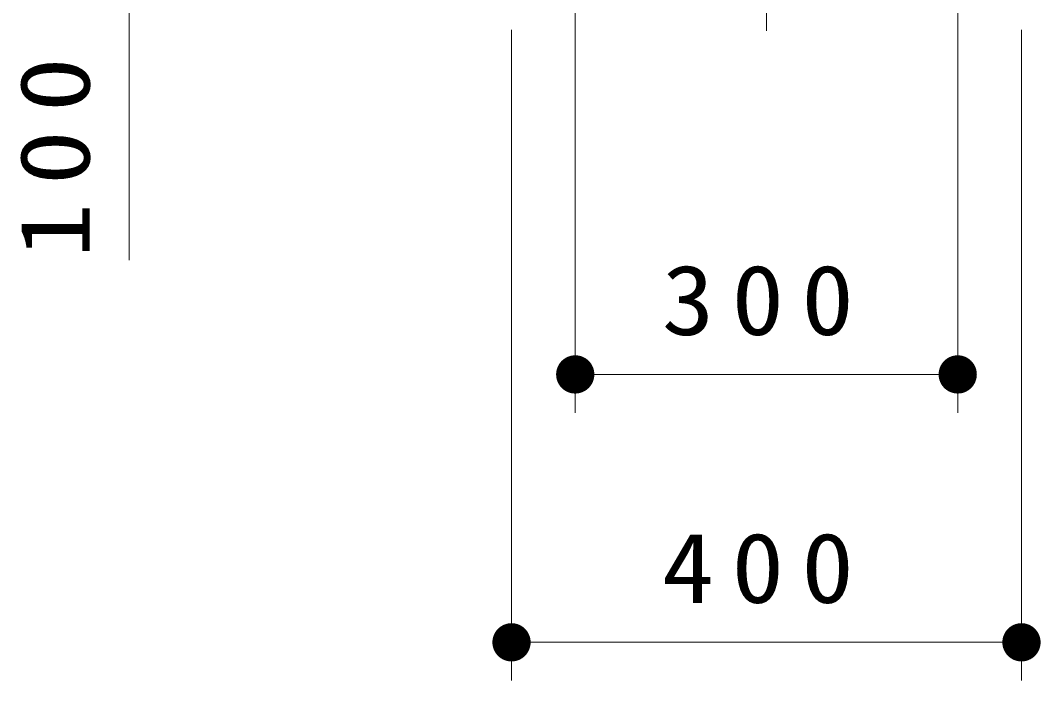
# Model space of a CAD drawing. Units: millimetres on the paper, scale 1:30. Extents: x -610 to 0, y 0 to 257.
# Drawn here: x -315.71 to -289.03, y 59.93 to 77.18 of the extents above; entities that cross this region are included whole.
import ezdxf

# ---------------------------------------------------------------- set-up
doc = ezdxf.new("R2010")
doc.units = ezdxf.units.MM
doc.linetypes.add('USER2', pattern=[6, 3, -1, 1, -1])
doc.layers.add('1_30', color=7, linetype='Continuous', lineweight=13)
doc.styles.add('ＭＳ ゴシック', font='')
doc.styles.get('ＭＳ ゴシック').set_extended_font_data('MS Gothic')

# ---------------------------------------------------------------- blocks, each defined once
blk = doc.blocks.new('filled_dot')
at = {"color": 0, "linetype": 'Continuous', "lineweight": -2, "const_width": 1.25}
blk.add_lwpolyline([(-0.625, 0, 1), (0.625, 0, 1)], format="xyb", close=True, dxfattribs=at)

msp = doc.modelspace()

# ---------------------------------------------------------------- linework, layer by layer
at = {"layer": '1_30', "linetype": 'USER2'}
msp.add_line((-296.199, 76.908), (-296.199, 123.586), dxfattribs=at)
msp.add_line((-296.199, 76.908), (-296.199, 123.586), dxfattribs=at)
at = {"layer": '1_30'}
for p, q in [((-312.865, 70.918), (-312.865, 81.267)), ((-301.199, 80.267), (-301.199, 66.934)), ((-291.199, 80.267), (-291.199, 66.934)), ((-302.865, 76.934), (-302.865, 59.934)), ((-289.532, 76.934), (-289.532, 59.934)), ((-291.199, 67.934), (-301.199, 67.934)), ((-289.532, 60.934), (-302.865, 60.934))]:
    msp.add_line(p, q, dxfattribs=at)

# ---------------------------------------------------------------- block references
at = {"layer": '1_30', "xscale": 0.4, "yscale": 0.4}
for p in [(-301.199, 67.934), (-302.865, 60.934)]:
    msp.add_blockref('filled_dot', p, dxfattribs=at)
at = {"layer": '1_30', "xscale": 0.4, "yscale": 0.4, "rotation": 180}
for p in [(-291.199, 67.934), (-289.532, 60.934)]:
    msp.add_blockref('filled_dot', p, dxfattribs=at)

# ---------------------------------------------------------------- texts
at = {"layer": '1_30', "insert": (-313.865, 73.834), "char_height": 1.833, "attachment_point": 8, "rotation": 90, "style": 'ＭＳ ゴシック'}
msp.add_mtext('\\T1.33;\\W1.15;100', dxfattribs=at)
at = {"layer": '1_30', "char_height": 1.833, "attachment_point": 8, "style": 'ＭＳ ゴシック'}
for s, insert in [('\\T1.33;\\W1.1;300', (-296.199, 68.934)), ('\\T1.33;\\W1.1;400', (-296.199, 61.934))]:
    msp.add_mtext(s, dxfattribs=dict(at, insert=insert))

doc.saveas('drawing.dxf')
